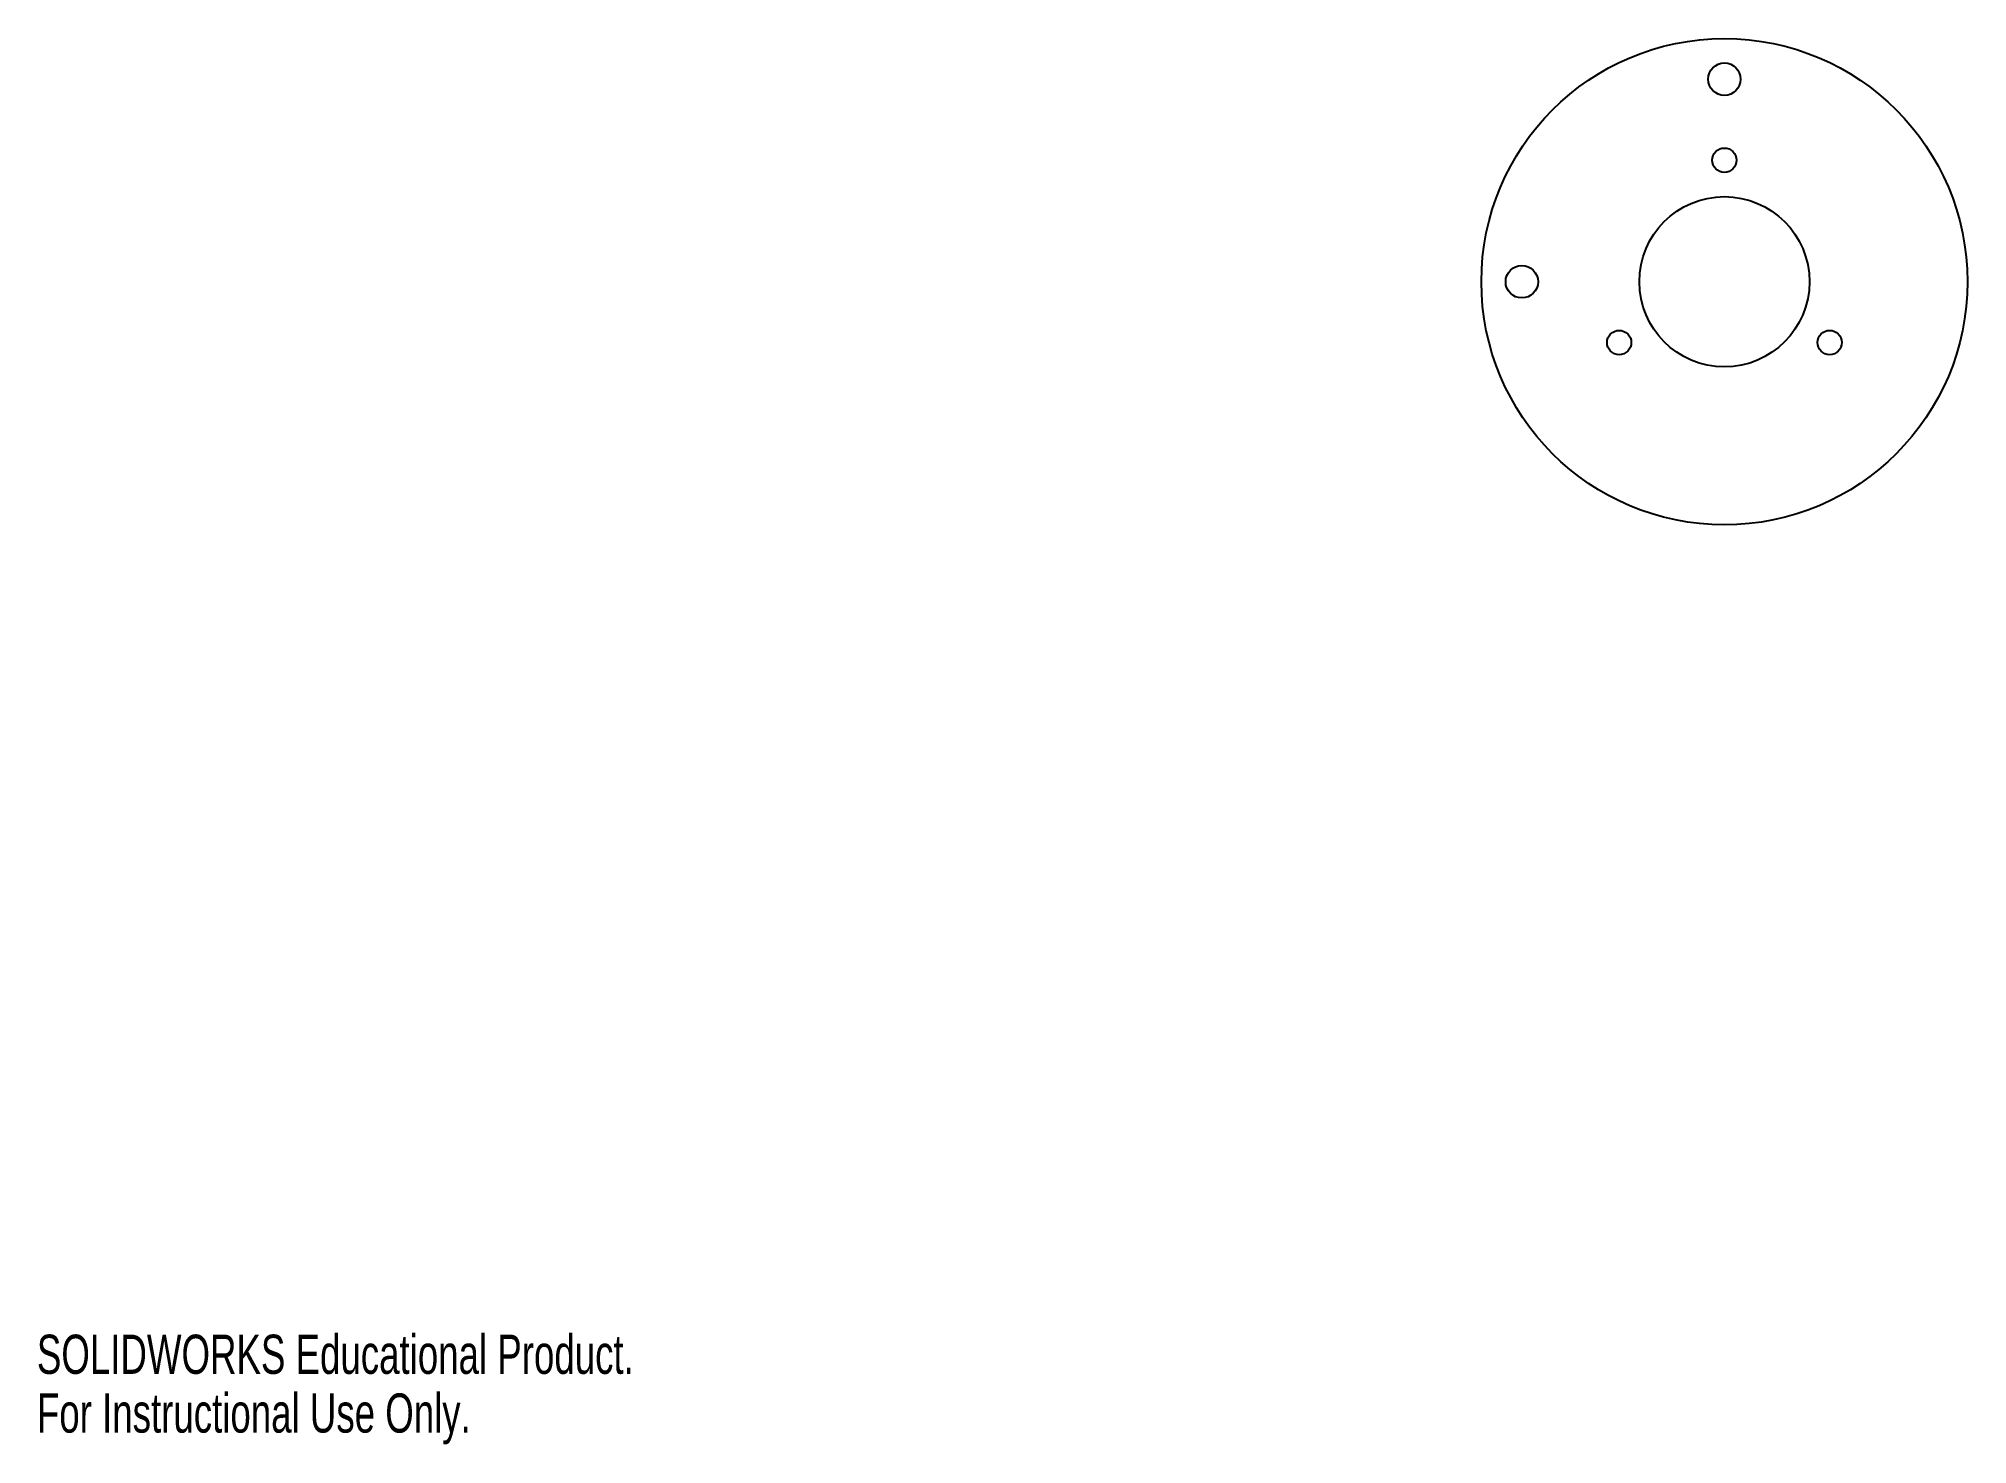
# Model space of a CAD drawing. Header units: millimetres. Extents: x 0 to 238, y 0 to 173.
import ezdxf

# ---------------------------------------------------------------- set-up
doc = ezdxf.new("R2010")
doc.units = ezdxf.units.MM
doc.styles.add('SLDTEXTSTYLE0', font='TXT', dxfattribs={"width": 0.7})

msp = doc.modelspace()

# ---------------------------------------------------------------- linework, layer by layer
at = {"color": 7, "linetype": 'Continuous', "lineweight": 25}
for centre, radius in [((208.3, 143.4), 30), ((208.3, 168.4), 2), ((208.3, 158.4), 1.5), ((208.3, 143.4), 10.5), ((183.3, 143.4), 2), ((195.31, 135.9), 1.5), ((221.29, 135.9), 1.5)]:
    msp.add_circle(centre, radius, dxfattribs=at)

# ---------------------------------------------------------------- texts
at = {"color": 7, "linetype": 'Continuous', "char_height": 4.8336, "attachment_point": 1, "style": 'SLDTEXTSTYLE0'}
for s, insert in [('SOLIDWORKS Educational Product.', (0, 13.48)), ('For Instructional Use Only.', (0, 6.23))]:
    msp.add_mtext(s, dxfattribs=dict(at, insert=insert))

doc.saveas('drawing.dxf')
